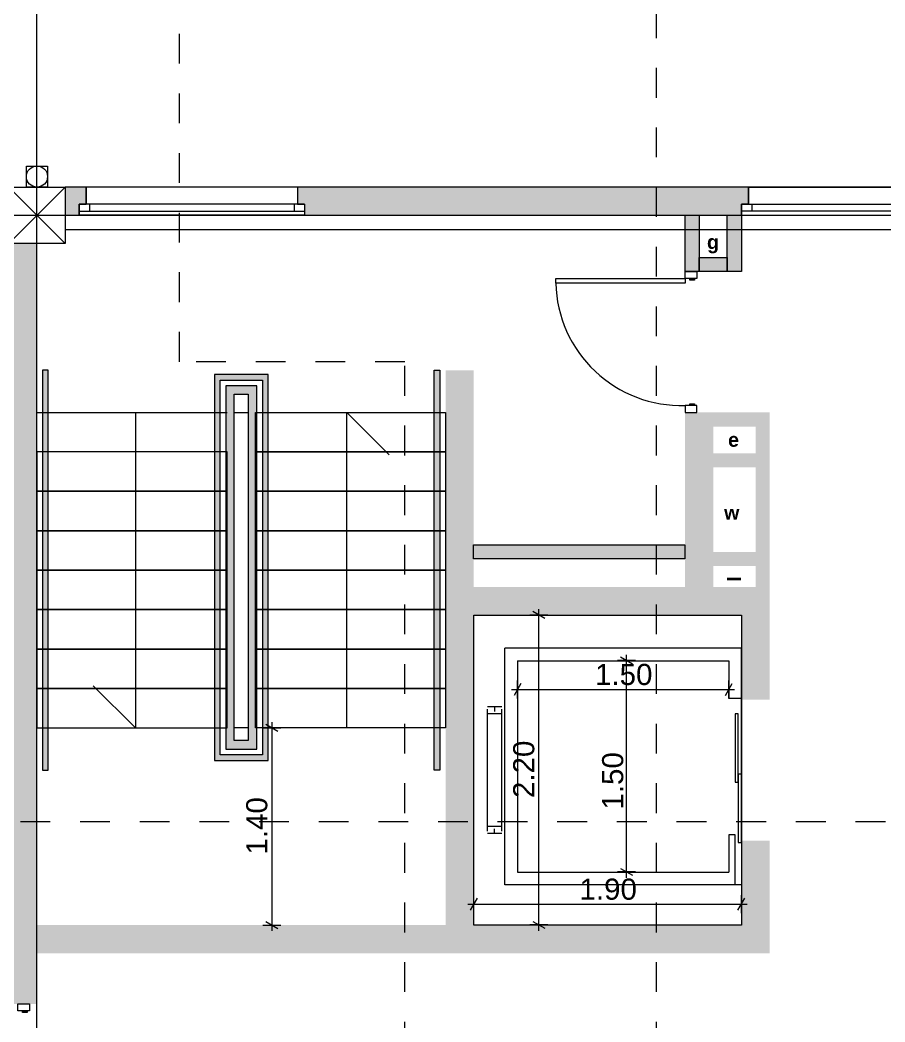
# Model space of a CAD drawing. Header units: millimetres. Extents: x 476571643 to 477489869, y 4620928210 to 4621294454.
# Drawn here: x 477223681 to 477229820, y 4621179799 to 4621186914 of the extents above; entities that cross this region are included whole.
import ezdxf

# ---------------------------------------------------------------- set-up
doc = ezdxf.new("R2010")
doc.units = ezdxf.units.MM
doc.header["$MEASUREMENT"] = 0
doc.linetypes.add('Dashed', pattern=[423.333333, 211.666667, -211.666667])
for name, color, linetype, lineweight in [('2D Drafting - General_Pen_No__1_Pen_No__7', 7, 'Continuous', 0), ('2D Drafting - General_Pen_No__1_Pen_No__7_Pen_No__7', 7, 'Continuous', 0), ('2D Drafting - General_Pen_No__250_Pen_No__7_Pen_No__154', 154, 'Continuous', 0), ('2D Drafting - General_Pen_No__250_Pen_No__7_Pen_No__250', 7, 'Continuous', 0), ('2D Drafting - General_Pen_No__250_Pen_No__7_Pen_No__7', 7, 'Continuous', 0), ('Doors_Pen_No__7_Pen_No__7_Pen_No__7', 7, 'Continuous', 0), ('G-Anno-Nplt_Pen_No__7', 7, 'Continuous', 0), ('gegmebi_Pen_No__7_Pen_No__7', 7, 'Continuous', 0), ('New_._Pen_No__1', 1, 'Continuous', 0), ('New_2D Drafting - General_Pen_No__1', 1, 'Continuous', 0), ('New_2D Drafting - General_Pen_No__250_Pen_No__7_Pen_No__154', 154, 'Continuous', 0), ('New_2D Drafting - General_Pen_No__250_Pen_No__7_Pen_No__250', 7, 'Continuous', 0), ('New_2D Drafting - General_Pen_No__250_Pen_No__7_Pen_No__7', 7, 'Continuous', 0), ('New_2D Drafting - General_Pen_No__30_Pen_No__9_Pen_No__9_Pen_No__250', 7, 'Continuous', 0), ('New_2D Drafting - General_Pen_No__30_Pen_No__9_Pen_No__9_Pen_No__4', 7, 'Continuous', 0), ('New_2D Drafting - General_Pen_No__30_Pen_No__9_Pen_No__9_Pen_No__7', 7, 'Continuous', 0), ('New_2D Drafting - General_Pen_No__4', 7, 'Continuous', 0), ('New_R03_Nakveti_Pen_No__250', 7, 'Continuous', 0), ('New_R03_Nakveti_Pen_No__4', 7, 'Continuous', 0), ('New_shenobebi_Pen_No__1', 1, 'Continuous', 0), ('New_shenobebi_Pen_No__7', 7, 'Continuous', 0), ('New_Structural - Bearing_Pen_No__250', 7, 'Continuous', 0), ('zoma_Pen_No__142', 142, 'Continuous', 0), ('zoma_Pen_No__5_Pen_No__5', 5, 'Continuous', 0)]:
    doc.layers.add(name, color=color, linetype=linetype, lineweight=lineweight)
doc.layers.add('zoma', color=7, linetype='Continuous')
doc.styles.add('GENERATED_STYLE_2', font='arial.ttf')
doc.styles.add('GENERATED_STYLE_6', font='arialbd.ttf')
doc.dimstyles.new('GENERATED_STYLE__10', dxfattribs={"dimtxt": 150, "dimasz": 64.421331, "dimexe": 0.18, "dimexo": 3, "dimgap": 0.09, "dimtad": 1, "dimlfac": 0.001, "dimzin": 0, "dimdsep": 46, "dimtxsty": 'GENERATED_STYLE_2', "dimblk": 'ARROWHEAD_2', "dimblk1": 'ARROWHEAD_2', "dimblk2": 'ARROWHEAD_2', "dimcen": 0.09, "dimclrd": 142, "dimclre": 142, "dimclrt": 142, "dimadec": 0, "dimazin": 0, "dimtfac": 1, "dimtdec": 4, "dimtmove": 2, "dimatfit": 3, "dimfxl": 1, "dimtolj": 1, "dimtzin": 0, "dimarcsym": 0})
doc.dimstyles.new('GENERATED_STYLE__3', dxfattribs={"dimtxt": 200, "dimasz": 64.421331, "dimexe": 0.18, "dimexo": 3, "dimgap": 0.09, "dimtad": 1, "dimtih": 1, "dimtoh": 1, "dimlfac": 0.001, "dimzin": 0, "dimdsep": 46, "dimtxsty": 'GENERATED_STYLE_2', "dimblk": 'ARROWHEAD_2', "dimblk1": 'ARROWHEAD_2', "dimblk2": 'ARROWHEAD_2', "dimcen": 0.09, "dimclrd": 142, "dimclre": 142, "dimclrt": 142, "dimadec": 0, "dimazin": 0, "dimtfac": 1, "dimtdec": 4, "dimtmove": 0, "dimatfit": 3, "dimfxl": 1, "dimtolj": 1, "dimtzin": 0, "dimarcsym": 0})
doc.dimstyles.new('GENERATED_STYLE__7', dxfattribs={"dimtxt": 200, "dimasz": 64.421331, "dimexe": 0.18, "dimexo": 3, "dimgap": 0.09, "dimtad": 1, "dimlfac": 0.001, "dimzin": 0, "dimdsep": 46, "dimtxsty": 'GENERATED_STYLE_2', "dimblk": 'ARROWHEAD_2', "dimblk1": 'ARROWHEAD_2', "dimblk2": 'ARROWHEAD_2', "dimcen": 0.09, "dimclrd": 142, "dimclre": 142, "dimclrt": 142, "dimadec": 0, "dimazin": 0, "dimtfac": 1, "dimtdec": 4, "dimtmove": 0, "dimatfit": 3, "dimfxl": 1, "dimtolj": 1, "dimtzin": 0, "dimarcsym": 0})
doc.dimstyles.new('GENERATED_STYLE__8', dxfattribs={"dimtxt": 150, "dimasz": 64.421331, "dimexe": 0.18, "dimexo": 3, "dimgap": 0.09, "dimtad": 1, "dimlfac": 0.001, "dimzin": 0, "dimdsep": 46, "dimtxsty": 'GENERATED_STYLE_2', "dimblk": 'ARROWHEAD_2', "dimblk1": 'ARROWHEAD_2', "dimblk2": 'ARROWHEAD_2', "dimcen": 0.09, "dimclrd": 142, "dimclre": 142, "dimclrt": 142, "dimadec": 0, "dimazin": 0, "dimtfac": 1, "dimtdec": 4, "dimtmove": 0, "dimatfit": 3, "dimfxl": 1, "dimtolj": 1, "dimtzin": 0, "dimarcsym": 0})
doc.dimstyles.new('GENERATED_STYLE__9', dxfattribs={"dimtxt": 150, "dimasz": 64.421331, "dimexe": 0.18, "dimexo": 3, "dimgap": 0.09, "dimtad": 1, "dimtih": 1, "dimtoh": 1, "dimlfac": 0.001, "dimzin": 0, "dimdsep": 46, "dimtxsty": 'GENERATED_STYLE_2', "dimblk": 'ARROWHEAD_2', "dimblk1": 'ARROWHEAD_2', "dimblk2": 'ARROWHEAD_2', "dimcen": 0.09, "dimclrd": 142, "dimclre": 142, "dimclrt": 142, "dimadec": 0, "dimazin": 0, "dimtfac": 1, "dimtdec": 4, "dimtmove": 0, "dimatfit": 3, "dimfxl": 1, "dimtolj": 1, "dimtzin": 0, "dimarcsym": 0})

# ---------------------------------------------------------------- blocks, each defined once
blk = doc.blocks.new('*D1341', base_point=(476844527.1, 4621385791))
at = {"layer": 'zoma_Pen_No__142', "color": 142, "linetype": 'Continuous', "lineweight": 0, "transparency": 16777216}
for p, q in [((477225404.5, 4621181887.4), (477225531.6, 4621181887.4)), ((477225510.4, 4621181862.9), (477225425.7, 4621181911.9)), ((477225468.1, 4621181928.8), (477225468.1, 4621181887.4)), ((477225468.1, 4621181887.4), (477225468.1, 4621180487.4)), ((477225404.5, 4621180487.4), (477225531.6, 4621180487.4)), ((477225425.7, 4621180511.9), (477225510.4, 4621180462.9)), ((477225468.1, 4621180487.4), (477225468.1, 4621180445.9))]:
    blk.add_line(p, q, dxfattribs=at)
at = {"layer": 'zoma_Pen_No__142', "color": 142, "lineweight": 0, "transparency": 16777216, "insert": (477225438.1, 4621180987.8), "char_height": 150, "attachment_point": 7, "rotation": 90, "style": 'GENERATED_STYLE_2'}
blk.add_mtext('\\A1;{\\pql;\\fArial CYR|b0|i0|c204|p34;1.40}', dxfattribs=at)
blk = doc.blocks.new('ARROWHEAD_2')
at = {"color": 0, "linetype": 'Continuous', "lineweight": 0}
for p, q in [((0, 0), (-1, 0)), ((-0.38, -0.66), (0.38, 0.66))]:
    blk.add_line(p, q, dxfattribs=at)
blk = doc.blocks.new('*D1365', base_point=(476844527.1, 4621385791))
at = {"layer": 'zoma_Pen_No__142', "color": 142, "linetype": 'Continuous', "lineweight": 0, "transparency": 16777216}
for p, q in [((477225404.5, 4621181887.4), (477225531.6, 4621181887.4)), ((477225510.4, 4621181862.9), (477225425.7, 4621181911.9)), ((477225468.1, 4621181928.8), (477225468.1, 4621181887.4)), ((477225468.1, 4621181887.4), (477225468.1, 4621180487.4)), ((477225404.5, 4621180487.4), (477225531.6, 4621180487.4)), ((477225425.7, 4621180511.9), (477225510.4, 4621180462.9)), ((477225468.1, 4621180487.4), (477225468.1, 4621180445.9))]:
    blk.add_line(p, q, dxfattribs=at)
at = {"layer": 'zoma_Pen_No__142', "color": 142, "lineweight": 0, "transparency": 16777216, "insert": (477225438.1, 4621180987.8), "char_height": 150, "attachment_point": 7, "rotation": 90, "style": 'GENERATED_STYLE_2'}
blk.add_mtext('\\A1;{\\pql;\\fArial CYR|b0|i0|c204|p34;1.40}', dxfattribs=at)
blk = doc.blocks.new('*D1366', base_point=(476844527.1, 4621385791))
at = {"layer": 'zoma_Pen_No__142', "color": 142, "linetype": 'Continuous', "lineweight": 0, "transparency": 16777216}
for p, q in [((477226925.6, 4621180677.5), (477226876.7, 4621180592.7)), ((477226901.1, 4621180571.6), (477226901.1, 4621180698.7)), ((477228776.7, 4621180592.7), (477228825.6, 4621180677.5)), ((477228801.1, 4621180571.6), (477228801.1, 4621180698.7)), ((477226859.7, 4621180635.1), (477226901.1, 4621180635.1)), ((477226901.1, 4621180635.1), (477228801.1, 4621180635.1)), ((477228801.1, 4621180635.1), (477228842.6, 4621180635.1))]:
    blk.add_line(p, q, dxfattribs=at)
at = {"layer": 'zoma_Pen_No__142', "color": 142, "lineweight": 0, "transparency": 16777216, "insert": (477227651.6, 4621180665.1), "char_height": 150, "attachment_point": 7, "style": 'GENERATED_STYLE_2'}
blk.add_mtext('\\A1;{\\pql;\\fArial CYR|b0|i0|c204|p34;1.90}', dxfattribs=at)
blk = doc.blocks.new('*D1367', base_point=(476844527.1, 4621385791))
at = {"layer": 'zoma_Pen_No__142', "color": 142, "linetype": 'Continuous', "lineweight": 0, "transparency": 16777216}
for p, q in [((477228027.7, 4621182340.9), (477227942.9, 4621182389.9)), ((477227985.3, 4621182365.4), (477227985.3, 4621182406.8)), ((477228048.9, 4621182365.4), (477227921.7, 4621182365.4)), ((477227985.3, 4621180865.4), (477227985.3, 4621182365.4)), ((477228048.9, 4621180865.4), (477227921.7, 4621180865.4)), ((477227942.9, 4621180889.9), (477228027.7, 4621180840.9)), ((477227985.3, 4621180823.9), (477227985.3, 4621180865.4))]:
    blk.add_line(p, q, dxfattribs=at)
at = {"layer": 'zoma_Pen_No__142', "color": 142, "lineweight": 0, "transparency": 16777216, "insert": (477227964.3, 4621181307.4), "char_height": 150, "attachment_point": 7, "rotation": 90, "style": 'GENERATED_STYLE_2'}
blk.add_mtext('\\A1;{\\pql;\\fArial CYR|b0|i0|c204|p34;1.50}', dxfattribs=at)
blk = doc.blocks.new('*D1368', base_point=(476844527.1, 4621385791))
at = {"layer": 'zoma_Pen_No__142', "color": 142, "linetype": 'Continuous', "lineweight": 0, "transparency": 16777216}
for p, q in [((477227235.9, 4621182202), (477227187, 4621182117.3)), ((477227211.4, 4621182096.1), (477227211.4, 4621182223.2)), ((477228687, 4621182117.3), (477228735.9, 4621182202)), ((477228711.4, 4621182096.1), (477228711.4, 4621182223.2)), ((477227170, 4621182159.7), (477227211.4, 4621182159.7)), ((477227211.4, 4621182159.7), (477228711.4, 4621182159.7)), ((477228711.4, 4621182159.7), (477228752.9, 4621182159.7))]:
    blk.add_line(p, q, dxfattribs=at)
at = {"layer": 'zoma_Pen_No__142', "color": 142, "lineweight": 0, "transparency": 16777216, "insert": (477227761.9, 4621182189.7), "char_height": 150, "attachment_point": 7, "style": 'GENERATED_STYLE_2'}
blk.add_mtext('\\A1;{\\pql;\\fArial CYR|b0|i0|c204|p34;1.50}', dxfattribs=at)
blk = doc.blocks.new('*D1369', base_point=(476844527.1, 4621385791))
at = {"layer": 'zoma_Pen_No__142', "color": 142, "linetype": 'Continuous', "lineweight": 0, "transparency": 16777216}
for p, q in [((477227426.6, 4621182688.8), (477227299.5, 4621182688.8)), ((477227405.4, 4621182664.3), (477227320.7, 4621182713.2)), ((477227363.1, 4621182688.8), (477227363.1, 4621182730.2)), ((477227363.1, 4621180488.8), (477227363.1, 4621182688.8)), ((477227426.6, 4621180488.8), (477227299.5, 4621180488.8)), ((477227320.7, 4621180513.2), (477227405.4, 4621180464.3)), ((477227363.1, 4621180447.3), (477227363.1, 4621180488.8))]:
    blk.add_line(p, q, dxfattribs=at)
at = {"layer": 'zoma_Pen_No__142', "color": 142, "lineweight": 0, "transparency": 16777216, "insert": (477227333.1, 4621181389.2), "char_height": 150, "attachment_point": 7, "rotation": 90, "style": 'GENERATED_STYLE_2'}
blk.add_mtext('\\A1;{\\pql;\\fArial CYR|b0|i0|c204|p34;2.20}', dxfattribs=at)
blk = doc.blocks.new('*D1381', base_point=(476844527.1, 4621385791))
at = {"layer": 'zoma_Pen_No__142', "color": 142, "linetype": 'Continuous', "lineweight": 0, "transparency": 16777216}
for p, q in [((477240423.4, 4621185702.8), (477240338.7, 4621185751.7)), ((477240444.6, 4621185727.3), (477240317.5, 4621185727.3)), ((477240381, 4621168027.3), (477240381, 4621185727.3)), ((477240444.6, 4621168027.3), (477240317.5, 4621168027.3)), ((477240338.7, 4621168051.7), (477240423.4, 4621168002.8)), ((477240381, 4621167985.8), (477240381, 4621168027.3))]:
    blk.add_line(p, q, dxfattribs=at)
at = {"layer": 'zoma_Pen_No__142', "color": 142, "lineweight": 0, "transparency": 16777216, "insert": (477240341, 4621176535.3), "char_height": 200, "attachment_point": 7, "rotation": 90, "style": 'GENERATED_STYLE_2'}
blk.add_mtext('\\A1;{\\pql;\\fArial CYR|b0|i0|c204|p34;17.70}', dxfattribs=at)
blk = doc.blocks.new('*D1382', base_point=(476844527.1, 4621385791))
at = {"layer": 'zoma_Pen_No__142', "color": 142, "linetype": 'Continuous', "lineweight": 0, "transparency": 16777216}
for p, q in [((477240423.4, 4621185702.8), (477240338.7, 4621185751.7)), ((477240381, 4621185727.3), (477240381, 4621185768.7)), ((477240444.6, 4621185727.3), (477240317.5, 4621185727.3))]:
    blk.add_line(p, q, dxfattribs=at)
blk = doc.blocks.new('*D1385', base_point=(476844527.1, 4621385791))
at = {"layer": 'zoma_Pen_No__142', "color": 142, "linetype": 'Continuous', "lineweight": 0, "transparency": 16777216}
for p, q in [((477223625.6, 4621187792.3), (477223576.7, 4621187707.5)), ((477223601.1, 4621187686.3), (477223601.1, 4621187813.4)), ((477224025.6, 4621187792.3), (477223976.7, 4621187707.5)), ((477224001.1, 4621187686.3), (477224001.1, 4621187813.4)), ((477223601.1, 4621187749.9), (477224001.1, 4621187749.9))]:
    blk.add_line(p, q, dxfattribs=at)
blk = doc.blocks.new('*D1386', base_point=(476844527.1, 4621385791))
at = {"layer": 'zoma_Pen_No__142', "color": 142, "linetype": 'Continuous', "lineweight": 0, "transparency": 16777216}
for p, q in [((477224025.6, 4621187792.3), (477223976.7, 4621187707.5)), ((477224001.1, 4621187686.3), (477224001.1, 4621187813.4)), ((477230525.6, 4621187792.3), (477230476.7, 4621187707.5)), ((477230501.1, 4621187686.3), (477230501.1, 4621187813.4)), ((477224001.1, 4621187749.9), (477230501.1, 4621187749.9))]:
    blk.add_line(p, q, dxfattribs=at)
at = {"layer": 'zoma_Pen_No__142', "color": 142, "lineweight": 0, "transparency": 16777216, "char_height": 200, "attachment_point": 7, "style": 'GENERATED_STYLE_2'}
for s, insert in [('\\A1;{\\pql;\\fArial CYR|b0|i0|c204|p34;6.50}', (477226985.1, 4621187789.9)), ('\\A1;{\\pql;\\fArial CYR|b0|i0|c204|p34;0.40}', (477229944.5, 4621187789.9))]:
    blk.add_mtext(s, dxfattribs=dict(at, insert=insert))
blk = doc.blocks.new('*D1393', base_point=(476844527.1, 4621385791))
at = {"layer": 'zoma_Pen_No__142', "color": 142, "linetype": 'Continuous', "lineweight": 0, "transparency": 16777216}
for p, q in [((477216725.6, 4621188540.2), (477216676.7, 4621188455.4)), ((477216701.1, 4621188434.2), (477216701.1, 4621188561.4)), ((477237776.7, 4621188455.4), (477237825.6, 4621188540.2)), ((477237801.1, 4621188434.2), (477237801.1, 4621188561.4)), ((477216659.7, 4621188497.8), (477216701.1, 4621188497.8)), ((477216701.1, 4621188497.8), (477237801.1, 4621188497.8)), ((477237801.1, 4621188497.8), (477237842.6, 4621188497.8))]:
    blk.add_line(p, q, dxfattribs=at)
at = {"layer": 'zoma_Pen_No__142', "color": 142, "lineweight": 0, "transparency": 16777216, "insert": (477226909.2, 4621188537.8), "char_height": 200, "attachment_point": 7, "style": 'GENERATED_STYLE_2'}
blk.add_mtext('\\A1;{\\pql;\\fArial CYR|b0|i0|c204|p34;21.10}', dxfattribs=at)

msp = doc.modelspace()

# ---------------------------------------------------------------- hatches: boundary and pattern name
at = {"layer": '2D Drafting - General_Pen_No__250_Pen_No__7_Pen_No__154', "linetype": 'Continuous', "lineweight": 0}
for points in [[(477224001.121, 4621185727.272), (477224001.121, 4621185527.109), (477224101.121, 4621185527.109), (477224101.121, 4621185607.156), (477224151.124, 4621185607.156), (477224151.124, 4621185727.272), (477224101.121, 4621185727.272)], [(477225651.127, 4621185727.109), (477225651.124, 4621185607.109), (477225701.121, 4621185607.109), (477225701.121, 4621185527.108), (477228801.121, 4621185527.108), (477228801.121, 4621185607.109), (477228851.118, 4621185607.109), (477228851.115, 4621185727.109)]]:
    msp.add_hatch(color=154, dxfattribs=at).paths.add_polyline_path(points)
at = {"layer": '2D Drafting - General_Pen_No__250_Pen_No__7_Pen_No__7', "linetype": 'Continuous', "lineweight": 0}
for points in [[(477228501.12, 4621185527.272), (477228501.12, 4621185127.229), (477228401.12, 4621185127.229), (477228401.12, 4621185527.272)], [(477223601.121, 4621185327.272), (477223601.121, 4621179927.272), (477223801.121, 4621179927.272), (477223801.121, 4621185327.272)], [(477226901.121, 4621184427.229), (477226901.121, 4621182887.197), (477226701.121, 4621182887.197), (477226701.121, 4621184427.229)], [(477228401.12, 4621184127.229), (477228601.121, 4621184127.229), (477228601.121, 4621182887.197), (477228401.12, 4621182887.197)]]:
    msp.add_hatch(color=7, dxfattribs=at).paths.add_polyline_path(points)
at = {"layer": 'G-Anno-Nplt_Pen_No__7', "linetype": 'Continuous', "lineweight": 0}
msp.add_hatch(color=7, dxfattribs=at).paths.add_polyline_path([(477226701.121, 4621180287.197), (477223801.121, 4621180287.197), (477223801.121, 4621180487.197), (477226701.121, 4621180487.197)])
at = {"layer": 'New_2D Drafting - General_Pen_No__1', "linetype": 'Continuous', "lineweight": 0}
for points in [[(477223841.121, 4621181587.229), (477223881.121, 4621181587.229), (477223881.121, 4621184427.229), (477223841.121, 4621184427.229)], [(477226661.121, 4621181587.229), (477226621.121, 4621181587.229), (477226621.121, 4621184427.229), (477226661.121, 4621184427.229)]]:
    msp.add_hatch(color=1, dxfattribs=at).paths.add_polyline_path(points)
h = msp.add_hatch(color=1, dxfattribs=at)
h.paths.add_polyline_path([(477225061.121, 4621181657.121), (477225441.121, 4621181657.121), (477225441.121, 4621181787.229), (477225441.121, 4621184397.136), (477225061.121, 4621184397.136)])
h.paths.add_polyline_path([(477225401.121, 4621181697.122), (477225101.121, 4621181697.122), (477225101.121, 4621184357.136), (477225401.121, 4621184357.136)], flags=0)
h = msp.add_hatch(color=1, dxfattribs=at)
h.paths.add_polyline_path([(477225141.121, 4621181737.122), (477225361.121, 4621181737.122), (477225361.121, 4621184317.136), (477225141.121, 4621184317.136)])
h.paths.add_polyline_path([(477225201.121, 4621181797.122), (477225201.121, 4621184257.136), (477225301.121, 4621184257.136), (477225301.121, 4621181797.122)], flags=0)
at = {"layer": 'New_2D Drafting - General_Pen_No__250_Pen_No__7_Pen_No__154', "linetype": 'Continuous', "lineweight": 0}
for points in [[(477226701.121, 4621182887.197), (477226901.121, 4621182887.197), (477229001.121, 4621182887.197), (477229001.121, 4621182087.197), (477228801.121, 4621182087.197), (477228801.121, 4621182687.197), (477226901.121, 4621182687.197), (477226701.121, 4621182687.197)], [(477226701.121, 4621182687.197), (477226901.121, 4621182687.197), (477226901.121, 4621180487.197), (477228801.121, 4621180487.197), (477228801.121, 4621181087.197), (477229001.121, 4621181087.197), (477229001.121, 4621180287.197), (477226701.121, 4621180287.197), (477226701.121, 4621180487.197)]]:
    msp.add_hatch(color=154, dxfattribs=at).paths.add_polyline_path(points)
at = {"layer": 'New_2D Drafting - General_Pen_No__250_Pen_No__7_Pen_No__7', "linetype": 'Continuous', "lineweight": 0}
for points in [[(477228701.121, 4621185527.272), (477228801.121, 4621185527.272), (477228801.121, 4621185127.229), (477228701.121, 4621185127.229)], [(477226900.332, 4621183087.656), (477226900.332, 4621183187.656), (477228400.332, 4621183187.656), (477228400.332, 4621183087.656)]]:
    msp.add_hatch(color=7, dxfattribs=at).paths.add_polyline_path(points)
at = {"layer": 'New_2D Drafting - General_Pen_No__30_Pen_No__9_Pen_No__9_Pen_No__4', "linetype": 'Continuous', "lineweight": 0}
for points in [[(477228501.12, 4621185227.229), (477228701.122, 4621185227.229), (477228701.122, 4621185127.229), (477228501.12, 4621185127.229)], [(477228901.121, 4621184127.229), (477228901.121, 4621184027.197), (477228601.121, 4621184027.197), (477228601.121, 4621184127.229)]]:
    msp.add_hatch(color=7, dxfattribs=at).paths.add_polyline_path(points)
at = {"layer": 'New_2D Drafting - General_Pen_No__30_Pen_No__9_Pen_No__9_Pen_No__7', "linetype": 'Continuous', "lineweight": 0}
for points in [[(477229001.121, 4621184127.229), (477229001.121, 4621182887.197), (477228901.121, 4621182887.197), (477228901.121, 4621184127.229)], [(477228601.121, 4621183737.197), (477228601.121, 4621183837.197), (477228901.121, 4621183837.197), (477228901.121, 4621183737.197)], [(477228601.121, 4621183037.199), (477228601.121, 4621183137.199), (477228901.121, 4621183137.199), (477228901.121, 4621183037.199)]]:
    msp.add_hatch(color=7, dxfattribs=at).paths.add_polyline_path(points)

# ---------------------------------------------------------------- linework, layer by layer
at = {"layer": '2D Drafting - General_Pen_No__1_Pen_No__7', "color": 7, "linetype": 'Continuous', "lineweight": 0}
for p, q in [((477223601.121, 4621185327.272), (477224001.121, 4621185727.272)), ((477224001.121, 4621185327.272), (477223601.121, 4621185727.272))]:
    msp.add_line(p, q, dxfattribs=at)
at = {"layer": '2D Drafting - General_Pen_No__1_Pen_No__7', "color": 7, "linetype": 'Continuous', "lineweight": 0, "flags": 128}
for points in [[(477224001.121, 4621185327.272), (477223601.121, 4621185327.272), (477223601.121, 4621185727.272), (477224001.121, 4621185727.272)], [(477224001.121, 4621185427.272), (477230501.121, 4621185427.272), (477230501.121, 4621185727.272), (477224001.121, 4621185727.272)]]:
    msp.add_lwpolyline(points, close=True, dxfattribs=at)
at = {"layer": '2D Drafting - General_Pen_No__1_Pen_No__7', "color": 7, "linetype": 'Continuous', "lineweight": 0}
msp.add_circle((477223801.121, 4621185802.272), 75, dxfattribs=at)
at = {"layer": '2D Drafting - General_Pen_No__1_Pen_No__7_Pen_No__7', "color": 7, "linetype": 'Continuous', "lineweight": 0}
msp.add_arc((477228376.12, 4621185069.507), 893.239, 181.603806, 271.603806, dxfattribs=at)
at = {"layer": '2D Drafting - General_Pen_No__250_Pen_No__7_Pen_No__250', "color": 7, "linetype": 'Continuous', "lineweight": 0, "flags": 128}
msp.add_lwpolyline([(477228501.12, 4621185527.272), (477228501.12, 4621185127.229), (477228401.12, 4621185127.229), (477228401.12, 4621185527.272)], close=True, dxfattribs=at)
at = {"layer": '2D Drafting - General_Pen_No__250_Pen_No__7_Pen_No__7', "color": 7, "linetype": 'Continuous', "lineweight": 0, "flags": 128}
for points in [[(477224001.121, 4621185727.272), (477224001.121, 4621185527.109), (477224101.121, 4621185527.109), (477224101.121, 4621185607.156), (477224151.124, 4621185607.156), (477224151.124, 4621185727.272), (477224101.121, 4621185727.272)], [(477225651.127, 4621185727.109), (477225651.124, 4621185607.109), (477225701.121, 4621185607.109), (477225701.121, 4621185527.108), (477228801.121, 4621185527.108), (477228801.121, 4621185607.109), (477228851.118, 4621185607.109), (477228851.115, 4621185727.109)]]:
    msp.add_lwpolyline(points, close=True, dxfattribs=at)
at = {"layer": 'Doors_Pen_No__7_Pen_No__7_Pen_No__7', "color": 7, "linetype": 'Continuous', "lineweight": 0, "flags": 128}
for points in [[(477228485.787, 4621185127.229), (477228485.787, 4621185077.84), (477228401.12, 4621185077.84), (477228401.12, 4621185127.229)], [(477228401.12, 4621185077.84), (477228401.12, 4621185044.507), (477227483.231, 4621185044.507), (477227483.231, 4621185077.84)], [(477228467.787, 4621185077.84), (477228467.787, 4621185066.729), (477228434.453, 4621185066.729), (477228434.453, 4621185077.84)], [(477228485.787, 4621184127.229), (477228485.787, 4621184176.618), (477228401.12, 4621184176.618), (477228401.12, 4621184127.229)], [(477228467.787, 4621184187.729), (477228467.787, 4621184176.618), (477228434.453, 4621184176.618), (477228434.453, 4621184187.729)], [(477223749.035, 4621179927.272), (477223749.035, 4621179877.883), (477223664.369, 4621179877.883), (477223664.369, 4621179927.272)], [(477223731.035, 4621179877.883), (477223731.035, 4621179866.772), (477223697.702, 4621179866.772), (477223697.702, 4621179877.883)]]:
    msp.add_lwpolyline(points, close=True, dxfattribs=at)
at = {"layer": 'gegmebi_Pen_No__7_Pen_No__7', "color": 7, "linetype": 'Continuous', "lineweight": 0}
for p, q in [((477223726.121, 4621185727.272), (477223726.121, 4621185877.272)), ((477223726.121, 4621185877.272), (477223876.121, 4621185877.272)), ((477223876.121, 4621185877.272), (477223876.121, 4621185727.272)), ((477223876.121, 4621185727.272), (477223726.121, 4621185727.272))]:
    msp.add_line(p, q, dxfattribs=at)
at = {"layer": 'gegmebi_Pen_No__7_Pen_No__7', "color": 7, "linetype": 'Continuous', "lineweight": 0, "flags": 128}
for points in [[(477225151.121, 4621183847.229), (477223801.121, 4621183847.229), (477223801.121, 4621184127.229), (477225151.121, 4621184127.229)], [(477224501.121, 4621184127.229), (477224501.121, 4621181887.229), (477224201.121, 4621182187.229)], [(477226001.121, 4621181887.229), (477226001.121, 4621184127.229), (477226301.121, 4621183827.229)]]:
    msp.add_lwpolyline(points, dxfattribs=at)
for points in [[(477225301.121, 4621181887.229), (477225201.121, 4621181887.229), (477225201.121, 4621184127.229), (477225301.121, 4621184127.229)], [(477225351.121, 4621183847.229), (477225351.121, 4621184127.229), (477226701.121, 4621184127.229), (477226701.121, 4621183847.229)], [(477225151.121, 4621183567.229), (477225151.121, 4621183847.229), (477223801.121, 4621183847.229), (477223801.121, 4621183567.229)], [(477225351.121, 4621183567.229), (477225351.121, 4621183847.229), (477226701.121, 4621183847.229), (477226701.121, 4621183567.229)], [(477225151.121, 4621183287.229), (477225151.121, 4621183567.229), (477223801.121, 4621183567.229), (477223801.121, 4621183287.229)], [(477225351.121, 4621183287.229), (477225351.121, 4621183567.229), (477226701.121, 4621183567.229), (477226701.121, 4621183287.229)], [(477225151.121, 4621183007.229), (477225151.121, 4621183287.229), (477223801.121, 4621183287.229), (477223801.121, 4621183007.229)], [(477225351.121, 4621183007.229), (477225351.121, 4621183287.229), (477226701.121, 4621183287.229), (477226701.121, 4621183007.229)], [(477225151.121, 4621182727.229), (477225151.121, 4621183007.229), (477223801.121, 4621183007.229), (477223801.121, 4621182727.229)], [(477225351.121, 4621182727.229), (477225351.121, 4621183007.229), (477226701.121, 4621183007.229), (477226701.121, 4621182727.229)], [(477225151.121, 4621182447.229), (477225151.121, 4621182727.229), (477223801.121, 4621182727.229), (477223801.121, 4621182447.229)], [(477225351.121, 4621182447.229), (477225351.121, 4621182727.229), (477226701.121, 4621182727.229), (477226701.121, 4621182447.229)], [(477225151.121, 4621182167.229), (477225151.121, 4621182447.229), (477223801.121, 4621182447.229), (477223801.121, 4621182167.229)], [(477225351.121, 4621182167.229), (477225351.121, 4621182447.229), (477226701.121, 4621182447.229), (477226701.121, 4621182167.229)], [(477225151.121, 4621181887.229), (477225151.121, 4621182167.229), (477223801.121, 4621182167.229), (477223801.121, 4621181887.229)], [(477225351.121, 4621181887.229), (477225351.121, 4621182167.229), (477226701.121, 4621182167.229), (477226701.121, 4621181887.229)]]:
    msp.add_lwpolyline(points, close=True, dxfattribs=at)
at = {"layer": 'New_2D Drafting - General_Pen_No__250_Pen_No__7_Pen_No__250', "color": 7, "linetype": 'Continuous', "lineweight": 0, "flags": 128}
for points in [[(477228701.121, 4621185527.272), (477228801.121, 4621185527.272), (477228801.121, 4621185127.229), (477228701.121, 4621185127.229)], [(477226900.332, 4621183087.656), (477226900.332, 4621183187.656), (477228400.332, 4621183187.656), (477228400.332, 4621183087.656)]]:
    msp.add_lwpolyline(points, close=True, dxfattribs=at)
at = {"layer": 'New_2D Drafting - General_Pen_No__30_Pen_No__9_Pen_No__9_Pen_No__250', "color": 7, "linetype": 'Continuous', "lineweight": 0, "flags": 128}
msp.add_lwpolyline([(477228501.12, 4621185227.229), (477228701.122, 4621185227.229), (477228701.122, 4621185127.229), (477228501.12, 4621185127.229)], close=True, dxfattribs=at)
at = {"layer": 'New_2D Drafting - General_Pen_No__4', "color": 7, "linetype": 'Continuous', "lineweight": 0, "flags": 128}
for points in [[(477223841.121, 4621181587.229), (477223881.121, 4621181587.229), (477223881.121, 4621184427.229), (477223841.121, 4621184427.229)], [(477225061.121, 4621181657.121), (477225441.121, 4621181657.121), (477225441.121, 4621181787.229), (477225441.121, 4621184397.136), (477225061.121, 4621184397.136)], [(477226661.121, 4621181587.229), (477226621.121, 4621181587.229), (477226621.121, 4621184427.229), (477226661.121, 4621184427.229)], [(477225401.121, 4621181697.122), (477225101.121, 4621181697.122), (477225101.121, 4621184357.136), (477225401.121, 4621184357.136)], [(477225141.121, 4621181737.122), (477225361.121, 4621181737.122), (477225361.121, 4621184317.136), (477225141.121, 4621184317.136)], [(477225201.121, 4621181797.122), (477225201.121, 4621184257.136), (477225301.121, 4621184257.136), (477225301.121, 4621181797.122)]]:
    msp.add_lwpolyline(points, close=True, dxfattribs=at)
at = {"layer": 'New_R03_Nakveti_Pen_No__250', "color": 7, "linetype": 'Continuous', "lineweight": 0}
for p, q in [((477227099.561, 4621182037.197), (477226999.561, 4621182037.197)), ((477227049.561, 4621182037.197), (477227049.561, 4621182003.864)), ((477226999.561, 4621181153.864), (477226999.561, 4621182020.53)), ((477227099.561, 4621181987.197), (477226999.561, 4621181987.197)), ((477227099.561, 4621181153.864), (477227099.561, 4621182020.53)), ((477227099.561, 4621181187.197), (477226999.561, 4621181187.197)), ((477227099.561, 4621181137.197), (477226999.561, 4621181137.197)), ((477227049.561, 4621181137.197), (477227049.561, 4621181170.53))]:
    msp.add_line(p, q, dxfattribs=at)
at = {"layer": 'New_R03_Nakveti_Pen_No__4', "color": 7, "linetype": 'Continuous', "lineweight": 0}
for p, q in [((477227121.749, 4621180774.126), (477227121.749, 4621182453.498)), ((477228801.121, 4621182453.498), (477227121.749, 4621182453.498)), ((477228801.121, 4621182098.865), (477228801.121, 4621182453.498)), ((477227211.435, 4621182363.812), (477227211.435, 4621180863.812)), ((477227211.435, 4621182363.812), (477228711.435, 4621182363.812)), ((477228711.435, 4621182363.812), (477228711.435, 4621182098.865)), ((477228711.435, 4621182098.865), (477228801.121, 4621182098.865)), ((477228801.121, 4621181128.76), (477228801.121, 4621182098.865)), ((477228756.278, 4621181128.76), (477228711.435, 4621181128.76)), ((477228711.435, 4621181128.76), (477228711.435, 4621180863.812)), ((477228756.278, 4621180774.126), (477228756.278, 4621181128.76)), ((477228801.121, 4621181128.76), (477228801.121, 4621180774.126)), ((477227211.435, 4621180863.812), (477228711.435, 4621180863.812)), ((477228801.121, 4621180774.126), (477227121.749, 4621180774.126))]:
    msp.add_line(p, q, dxfattribs=at)
for points in [[(477228778.7, 4621181501.705), (477228778.7, 4621181986.757), (477228756.278, 4621181986.757), (477228756.278, 4621181501.705)], [(477228801.121, 4621181072.706), (477228801.121, 4621181557.758), (477228778.7, 4621181557.758), (477228778.7, 4621181072.706)]]:
    msp.add_lwpolyline(points, close=True, dxfattribs=at)
at = {"layer": 'New_shenobebi_Pen_No__1', "color": 1, "linetype": 'Dashed', "lineweight": 0}
for points in [[(477226412.242, 4621165195.642), (477226412.242, 4621184487.299), (477224813.769, 4621184487.299), (477224813.769, 4621190024.508)], [(477228197.359, 4621165195.642), (477228197.359, 4621190024.508)], [(477212254.322, 4621181222.974), (477243981.062, 4621181222.974), (477244310.836, 4621181222.974)]]:
    msp.add_lwpolyline(points, dxfattribs=at)
at = {"layer": 'New_shenobebi_Pen_No__7', "color": 7, "linetype": 'Continuous', "lineweight": 0}
msp.add_lwpolyline([(477226901.121, 4621180487.197), (477226901.121, 4621182687.197), (477228801.121, 4621182687.197), (477228801.121, 4621180487.197)], close=True, dxfattribs=at)
at = {"layer": 'New_Structural - Bearing_Pen_No__250', "color": 7, "linetype": 'Continuous', "lineweight": 0}
for p, q in [((477224151.127, 4621185727.156), (477224151.124, 4621185607.156)), ((477225651.127, 4621185727.109), (477224151.127, 4621185727.156)), ((477225651.127, 4621185727.109), (477225651.124, 4621185607.109)), ((477228851.115, 4621185727.109), (477230351.115, 4621185727.156)), ((477228851.115, 4621185727.109), (477228851.118, 4621185607.109)), ((477224101.124, 4621185607.157), (477224101.122, 4621185557.157)), ((477224101.124, 4621185607.157), (477224101.122, 4621185557.157)), ((477224176.124, 4621185607.155), (477224101.124, 4621185607.157)), ((477224151.124, 4621185607.156), (477224101.124, 4621185607.157)), ((477224151.124, 4621185607.156), (477224101.124, 4621185607.157)), ((477224176.122, 4621185557.155), (477224176.124, 4621185607.155)), ((477225626.124, 4621185607.11), (477224176.124, 4621185607.155)), ((477225626.124, 4621185607.11), (477225626.122, 4621185557.11)), ((477225701.124, 4621185607.108), (477225626.124, 4621185607.11)), ((477225651.124, 4621185607.109), (477225701.124, 4621185607.108)), ((477225651.124, 4621185607.109), (477225701.124, 4621185607.108)), ((477225701.124, 4621185607.108), (477225701.122, 4621185557.108)), ((477225701.124, 4621185607.108), (477225701.122, 4621185557.108)), ((477228801.118, 4621185607.108), (477228876.118, 4621185607.11)), ((477228851.118, 4621185607.109), (477228801.118, 4621185607.108)), ((477228851.118, 4621185607.109), (477228801.118, 4621185607.108)), ((477228801.118, 4621185607.108), (477228801.12, 4621185557.108)), ((477228801.118, 4621185607.108), (477228801.12, 4621185557.108)), ((477228876.118, 4621185607.11), (477230326.118, 4621185607.155)), ((477228876.118, 4621185607.11), (477228876.12, 4621185557.11)), ((477224101.122, 4621185557.157), (477224101.121, 4621185527.157)), ((477225701.121, 4621185527.108), (477224101.121, 4621185527.157)), ((477224101.122, 4621185557.157), (477224176.122, 4621185557.155)), ((477224176.122, 4621185557.155), (477225626.122, 4621185557.11)), ((477225626.122, 4621185557.11), (477225701.122, 4621185557.108)), ((477225701.122, 4621185557.108), (477225701.121, 4621185527.108)), ((477228876.12, 4621185557.11), (477228801.12, 4621185557.108)), ((477228801.12, 4621185557.108), (477228801.121, 4621185527.108)), ((477228801.121, 4621185527.108), (477230401.121, 4621185527.157)), ((477230326.12, 4621185557.155), (477228876.12, 4621185557.11))]:
    msp.add_line(p, q, dxfattribs=at)
at = {"layer": 'zoma_Pen_No__5_Pen_No__5', "color": 5, "linetype": 'Continuous', "lineweight": 0}
for p, q in [((477223801.121, 4621164517.675), (477223801.121, 4621189228.481)), ((477212820.57, 4621185527.272), (477241673.65, 4621185527.272)), ((477212820.57, 4621185527.272), (477241673.65, 4621185527.272))]:
    msp.add_line(p, q, dxfattribs=at)

# ---------------------------------------------------------------- texts
at = {"layer": 'New_._Pen_No__1', "color": 1, "linetype": 'Continuous', "lineweight": 0, "char_height": 100, "attachment_point": 2, "style": 'GENERATED_STYLE_6'}
for s, insert in [('\\A1;{\\pqc;\\fArial|b1|i0|c0|p34;g}', (477228599.413, 4621185387.603)), ('\\A1;{\\pqc;\\fArial|b1|i0|c0|p34;e}', (477228745.236, 4621183983.751)), ('\\A1;{\\pqc;\\fArial|b1|i0|c0|p34;w}', (477228732.342, 4621183466.137))]:
    msp.add_mtext(s, dxfattribs=dict(at, insert=insert))
at = {"layer": 'New_._Pen_No__1', "color": 1, "linetype": 'Continuous', "lineweight": 0, "insert": (477228699.103, 4621182944.61), "char_height": 100, "attachment_point": 2, "rotation": 90, "style": 'GENERATED_STYLE_6'}
msp.add_mtext('\\A1;{\\pqc;\\fArial|b1|i0|c0|p34;I}', dxfattribs=at)

# ---------------------------------------------------------------- dimensions: what is measured, and where the dimension line sits
at = {"layer": 'zoma', "color": 142, "linetype": 'Continuous', "lineweight": 0}
for base, p1, p2, dimstyle, picture, middle in [((477237801.121, 4621188497.802), (477216701.121, 4621184725.57), (477237801.121, 4621184725.57), 'GENERATED_STYLE__3', '*D1393', (477227245.179, 4621188637.802)), ((477230501.121, 4621187749.875), (477224001.121, 4621184325.573), (477230501.121, 4621184372.624), 'GENERATED_STYLE__3', '*D1386', (477227244.828, 4621187889.875)), ((477224001.121, 4621187749.875), (477223601.121, 4621184325.573), (477224001.121, 4621184325.573), 'GENERATED_STYLE__3', '*D1385', (477223304.273, 4621187889.875)), ((477228711.435, 4621182159.651), (477227211.435, 4621182363.812), (477228711.435, 4621182363.812), 'GENERATED_STYLE__9', '*D1368', (477227956.715, 4621182264.651)), ((477228801.121, 4621180635.128), (477226901.121, 4621180735.113), (477228801.121, 4621180735.113), 'GENERATED_STYLE__9', '*D1366', (477227846.401, 4621180740.128))]:
    dim = msp.add_linear_dim(base=base, p1=p1, p2=p2, dimstyle=dimstyle, dxfattribs=at)
    dim.commit()
    dim.dimension.update_dxf_attribs({"geometry": picture, "text_midpoint": middle, "dimtype": 160})
for base, p1, p2, angle, dimstyle, picture, middle in [((477240381.043912113, 4621185727.268946648), (477214556.422066391, 4621185727.268946648), (477216701.12092191, 4621185727.268946648), 90, 'GENERATED_STYLE__7', '*D1382', (477240241.043911517, 4621185720.975948334)), ((477240381.044, 4621185727.269), (477237871.046, 4621168027.272), (477214556.422, 4621185727.269), 90, 'GENERATED_STYLE__7', '*D1381', (477240241.044, 4621176871.328)), ((477227363.063, 4621182688.765), (477227388.093, 4621180488.765), (477227504.9, 4621182688.765), 90, 'GENERATED_STYLE__8', '*D1369', (477227258.063, 4621181584.046)), ((477227985.278, 4621182365.381), (477228188.846, 4621180865.381), (477228162.748, 4621182365.381), 90, 'GENERATED_STYLE__10', '*D1367', (477227889.278, 4621181502.213)), ((477225468.055, 4621180487.392), (477225468.055, 4621181887.392), (477225468.055, 4621180487.392), 270, 'GENERATED_STYLE__8', '*D1341', (477225363.055, 4621181182.672)), ((477225468.055, 4621180487.392), (477225468.055, 4621181887.392), (477225468.055, 4621180487.392), 270, 'GENERATED_STYLE__8', '*D1365', (477225363.055, 4621181182.672))]:
    dim = msp.add_linear_dim(base=base, p1=p1, p2=p2, angle=angle, dimstyle=dimstyle, dxfattribs=at)
    dim.commit()
    dim.dimension.update_dxf_attribs({"geometry": picture, "text_midpoint": middle, "dimtype": 160, "text_rotation": 90})

doc.saveas('drawing.dxf')
